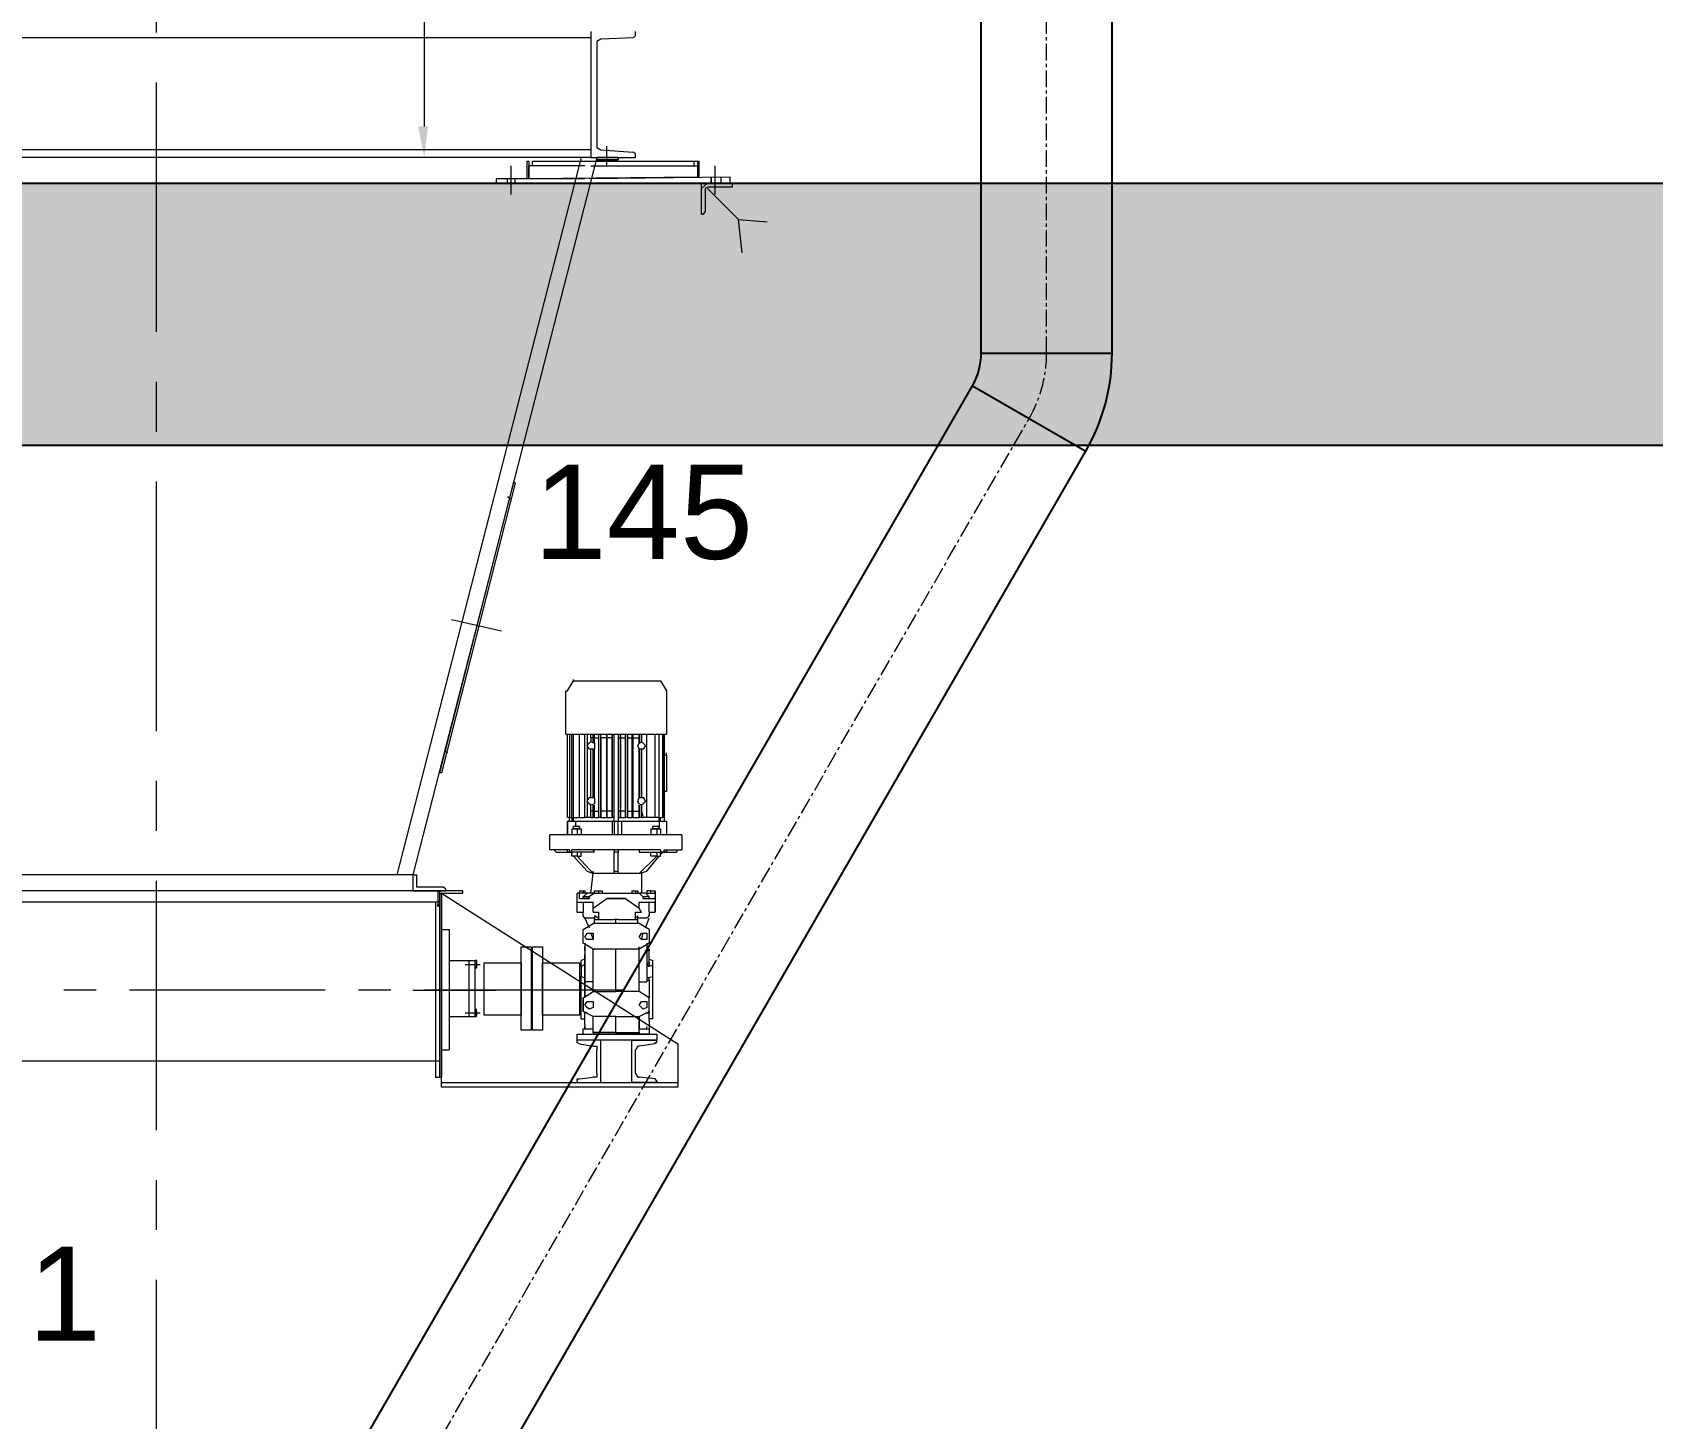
# Model space of a CAD drawing. Header units: millimetres. Extents: x 3220 to 226993, y 817 to 176024.
# Drawn here: x 76386 to 79481, y 85184 to 87830 of the extents above; entities that cross this region are included whole.
import ezdxf

# ---------------------------------------------------------------- set-up
doc = ezdxf.new("R2010")
doc.units = ezdxf.units.MM
doc.linetypes.add('AXES', pattern=[50.8, 31.75, -6.35, 6.35, -6.35])
doc.layers.add('Axe', color=1, linetype='AXES', lineweight=9)
doc.layers.add('Repère', color=76, linetype='Continuous')
doc.styles.get("Standard").update_dxf_attribs({"font": 'arial.ttf'})

# ---------------------------------------------------------------- blocks, each defined once
blk = doc.blocks.new('section 5-4')
h = blk.add_hatch()
h.set_pattern_fill('AR-CONC', color=256, scale=3)
h.set_pattern_definition([(50, (0, -2000), (546.554, -47.817), [57.15, -628.65]), (355, (0, -2000), (-105.73, 573.17), [45.72, -502.922]), (100.4514, (45.55, -2004), (440.824, 525.353), [48.57, -534.27]), (46.1842, (0, -1847.6), (813.237, -126.127), [85.725, -942.975]), (96.6356, (67.8, -1858.1), (712.212, 742.278), [72.855, -801.407]), (351.184, (0, -1847.6), (712.212, 742.28), [68.58, -754.38]), (21, (76.2, -1885.7), (454.843, -306.796), [57.15, -628.65]), (326, (76.2, -1885.7), (185.406, 552.564), [45.72, -502.92]), (71.4514, (114.1, -1911.27), (640.249, 245.768), [48.57, -534.27]), (37.5, (0, -2000), (9.2658, 253.6651), [0, -496.824, 0, -510.54, 0, -504.825]), (7.5, (0, -2000), (200.459, 300.5417), [0, -291.084, 0, -485.394, 0, -192.405]), (327.5, (-169.93, -2000), (406.7718, -17.1862), [0, -190.5, 0, -594.36, 0, -788.67]), (317.5, (-246.13, -2000), (444.3875, 76.2795), [0, -247.65, 0, -394.716, 0, -560.07])])
h.paths.add_polyline_path([(0, 5500), (-250, 5500), (-250, 1000), (0, 1000)])
h.paths.add_polyline_path([(250, 5500), (0, 5500), (0, 1000), (250, 1000)])
h.paths.add_polyline_path([(0, 6000), (-250, 6000), (-250, 5500), (0, 5500)])
h.paths.add_polyline_path([(3000, 6000), (0, 6000), (0, 5500), (250, 5500), (3000, 5500)])
h.paths.add_polyline_path([(6000, 6000), (3000, 6000), (3000, 5500), (6000, 5500)])
h.paths.add_polyline_path([(9000, 6000), (6000, 6000), (6000, 5500), (9000, 5500)])
h.paths.add_polyline_path([(12000, 6000), (9000, 6000), (9000, 5500), (12000, 5500)])
h.paths.add_polyline_path([(15000, 6000), (12000, 6000), (12000, 5500), (15000, 5500)])
h.paths.add_polyline_path([(15000, 6000), (15000, 5500), (15250, 5500), (17750, 5500), (15000, 5500)])
h.paths.add_polyline_path([(15000, 5500), (14750, 5500), (14750, 1000), (15000, 1000)])
h.paths.add_polyline_path([(15250, 5500), (15000, 5500), (15000, 1000), (15250, 1000)])
h.paths.add_polyline_path([(15250, 6000), (15000, 6000), (15000, 5500), (15250, 5500)])
for p, q in [((-250, 6000), (15250, 6000)), ((250, 5500), (14750, 5500))]:
    blk.add_line(p, q)
at = {"layer": 'Axe', "ltscale": 15}
blk.add_line((6000, -8000), (6000, 29046.2), dxfattribs=at)
blk = doc.blocks.new('ligne broyage 2')
at = {"true_color": 0x000001}
blk.add_hatch(color=1, dxfattribs=at).paths.add_polyline_path([(-1117.7, 7883.7), (-1098.9, 7883.7), (-1110.5, 7824.3)])
at = {"color": 1, "linetype": 'Continuous', "lineweight": 5, "true_color": 0x000001}
for points in [[(-1110.5, 10990.9), (-1110.5, 7883.7)], [(-1665.9, 7753.5), (-1665.9, 7808.4), (-1665.9, 7808.4)], [(-1276.8, 7753.5), (-1276.8, 7808.4), (-1276.8, 7808.4)], [(-1207.4, 7824.3), (-1077.2, 7824.3)], [(-1162.5, 6941.9), (-1258, 6920.2), (-1258, 6920.2)], [(-1492.4, 6234.6), (-1110.5, 6234.6)], [(-1088.8, 6234.6), (-1247.9, 6234.6), (-1247.9, 6234.6)], [(-1046.8, 6234.6), (-984.6, 6234.6)], [(-921, 6234.6), (-547.7, 6234.6)], [(-484.1, 6234.6), (-421.9, 6234.6)]]:
    blk.add_lwpolyline(points, dxfattribs=at)
at = {"color": 7, "linetype": 'Continuous', "lineweight": 15, "true_color": 0x000007}
for points in [[(-1428.7, 8064.5), (-1428.7, 7824.3), (-1514.1, 7824.3)], [(-1514.1, 8061.6), (-1514.1, 8064.5), (-1514.1, 8064.5)], [(-1509.7, 8052.9), (-1514.1, 8057.2), (-1514.1, 8061.6)], [(-1509.7, 8052.9), (-1447.5, 8050), (-1440.3, 8045.7), (-1440.3, 7850.4)], [(-1514.1, 7824.3), (-1514.1, 7831.6), (-1509.7, 7834.5)], [(-1447.5, 7838.8), (-1509.7, 7834.5), (-1509.7, 7834.5)], [(-1440.3, 7850.4), (-1440.3, 7843.1), (-1447.5, 7838.8)], [(-1625.4, 7817.1), (-1625.4, 7808.4)], [(-1317.3, 7808.4), (-1317.3, 7817.1)], [(-1421.5, 7775.2), (-1694.9, 7775.2), (-1694.9, 7786.7), (-1425.8, 7783.8)], [(-1677.5, 7775.2), (-1677.5, 7786.7), (-1677.5, 7786.7)], [(-1651.5, 7765), (-1710.8, 7705.7), (-1710.8, 7705.7)], [(-1718, 7642.1), (-1710.8, 7705.7), (-1765.8, 7701.4)], [(-1091.7, 6454.4), (-1088.8, 6454.4), (-1088.8, 6424.1), (-1151, 6424.1)], [(-1096, 6435.6), (-1096, 6454.4)], [(-1091.7, 6454.4), (-1096, 6454.4), (-1096, 6454.4)], [(-1143.7, 6419.7), (-1184.2, 6419.7), (-1184.2, 6424.1)], [(-1184.2, 6424.1), (-1136.5, 6424.1), (-1136.5, 6395.1)], [(-1148.1, 6431.3), (-1151, 6428.4), (-1151, 6424.1)], [(-1148.1, 6431.3), (-1098.9, 6431.3)], [(-1143.7, 6419.7), (-1139.4, 6416.8), (-1139.4, 6398)], [(-1143.7, 6419.7), (-1143.7, 6068.2)], [(-1139.4, 6424.1), (2160.3, 6424.1)], [(-1139.4, 6424.1), (-1139.4, 6068.2)], [(-1098.9, 6431.3), (-1096, 6431.3), (-1096, 6435.6)], [(-1139.4, 6402.4), (2160.3, 6402.4)], [(-1136.5, 6395.1), (-1139.4, 6395.1), (-1139.4, 6398)], [(-1136.5, 6395.1), (-1136.5, 6398), (-1136.5, 6398)], [(-1132.2, 6402.4), (-1132.2, 6068.2)], [(-1143.7, 6350.3), (-1158.2, 6350.3)], [(-1158.2, 6350.3), (-1158.2, 6120.3)], [(-1143.7, 6350.3), (-1143.7, 6120.3)], [(-1158.2, 6291), (-1207.4, 6291), (-1207.4, 6291)], [(-1207.4, 6291), (-1207.4, 6183.9)], [(-1195.8, 6291), (-1195.8, 6183.9)], [(-1158.2, 6183.9), (-1207.4, 6183.9), (-1207.4, 6183.9)], [(-1143.7, 6120.3), (-1158.2, 6120.3)], [(-1139.4, 6098.6), (311.5, 6098.6), (311.5, 6098.6)], [(-1132.2, 6068.2), (-1143.7, 6068.2)]]:
    blk.add_lwpolyline(points, dxfattribs=at)
at = {"color": 7, "linetype": 'Continuous', "lineweight": 5, "true_color": 0x000007}
for points in [[(-1428.7, 8052.9), (2448.1, 8052.9)], [(-1459.1, 7808.4), (-1459.1, 7846), (-1459.1, 7846)], [(-1459.1, 7808.4), (-1459.1, 7846), (-1459.1, 7846)], [(-1428.7, 7838.8), (2448.1, 7838.8)], [(-1428.7, 7808.4), (-1632.7, 7808.4), (-1632.7, 7786.7)], [(-1632.7, 7786.7), (-1310.1, 7783.8), (-1310.1, 7808.4)], [(-1317.3, 7817.1), (-1625.4, 7817.1), (-1625.4, 7817.1)], [(-1428.7, 7824.3), (2448.1, 7824.3)], [(-1417.1, 7808.4), (-1310.1, 7808.4)], [(-1409.9, 7824.3), (-1058.4, 6454.4), (-1058.4, 6454.4)], [(-1654.4, 7767.9), (-1699.2, 7767.9), (-1699.2, 7775.2), (-1639.9, 7775.2)], [(-1639.9, 7765), (-1651.5, 7775.2)], [(-1639.9, 7715.9), (-1639.9, 7775.2), (-1639.9, 7775.2)], [(-1417.1, 7783.8), (-1247.9, 7783.8), (-1247.9, 7775.2), (-1414.2, 7775.2)], [(-1284, 7775.2), (-1284, 7783.8)], [(-1269.6, 7775.2), (-1269.6, 7783.8)], [(-1654.4, 7767.9), (-1647.1, 7765), (-1647.1, 7720.2)], [(-1639.9, 7715.9), (-1644.2, 7715.9), (-1647.1, 7720.2)], [(-1284, 7202.3), (-1281.2, 7205.2)], [(-1284, 7202.3), (-1143.7, 6649.7)], [(-1281.2, 7205.2), (-1139.4, 6649.7)], [(-1276.8, 7171.9), (-1269.6, 7176.3)], [(-1561.8, 6824.8), (-1573.4, 6806)], [(-1573.4, 6806), (-1573.4, 6808.8)], [(-1558.9, 6824.8), (-1561.8, 6824.8)], [(-1395.4, 6824.8), (-1558.9, 6824.8)], [(-1395.4, 6824.8), (-1395.4, 6827.7)], [(-1383.9, 6806), (-1395.4, 6824.8)], [(-1573.4, 6806), (-1573.4, 6723.5)], [(-1381, 6806), (-1383.9, 6806)], [(-1381, 6723.5), (-1381, 6806)], [(-1381, 6723.5), (-1573.4, 6723.5)], [(-1569, 6723.5), (-1569, 6564.4), (-1566.1, 6564.4)], [(-1569, 6564.4), (-1569, 6723.5), (-1569, 6723.5)], [(-1558.9, 6564.4), (-1566.1, 6564.4), (-1566.1, 6723.5)], [(-1558.9, 6564.4), (-1551.7, 6564.4), (-1551.7, 6723.5)], [(-1558.9, 6564.4), (-1558.9, 6723.5), (-1558.9, 6723.5)], [(-1535.8, 6564.4), (-1535.8, 6723.5)], [(-1535.8, 6564.4), (-1535.8, 6723.5)], [(-1525.6, 6716.3), (-1525.6, 6723.5)], [(-1525.6, 6723.5), (-1525.6, 6716.3)], [(-1525.6, 6716.3), (-1525.6, 6709), (-1525.6, 6709)], [(-1525.6, 6709), (-1525.6, 6716.3)], [(-1521.3, 6706.1), (-1521.3, 6723.5)], [(-1521.3, 6709), (-1521.3, 6723.5)], [(-1521.3, 6723.5), (-1521.3, 6716.3)], [(-1509.7, 6575.9), (-1509.7, 6716.3), (-1521.3, 6716.3)], [(-1521.3, 6716.3), (-1521.3, 6706.1)], [(-1509.7, 6716.3), (-1509.7, 6723.5)], [(-1509.7, 6564.4), (-1509.7, 6723.5), (-1509.7, 6723.5)], [(-1509.7, 6564.4), (-1509.7, 6723.5)], [(-1506.8, 6723.5), (-1506.8, 6716.3)], [(-1499.6, 6575.9), (-1499.6, 6716.3), (-1506.8, 6716.3), (-1506.8, 6575.9)], [(-1499.6, 6716.3), (-1499.6, 6723.5)], [(-1499.6, 6564.4), (-1499.6, 6723.5), (-1499.6, 6723.5)], [(-1495.2, 6564.4), (-1495.2, 6723.5), (-1495.2, 6723.5)], [(-1495.2, 6723.5), (-1495.2, 6716.3)], [(-1485.1, 6575.9), (-1485.1, 6716.3), (-1495.2, 6716.3), (-1495.2, 6575.9)], [(-1485.1, 6723.5), (-1485.1, 6564.4), (-1485.1, 6564.4)], [(-1485.1, 6564.4), (-1485.1, 6723.5), (-1485.1, 6723.5)], [(-1485.1, 6716.3), (-1485.1, 6723.5)], [(-1485.1, 6723.5), (-1485.1, 6716.3)], [(-1480.8, 6716.3), (-1485.1, 6716.3)], [(-1485.1, 6716.3), (-1485.1, 6575.9), (-1485.1, 6575.9)], [(-1480.8, 6723.5), (-1480.8, 6557.1)], [(-1473.5, 6564.4), (-1473.5, 6723.5), (-1473.5, 6723.5)], [(-1473.5, 6557.1), (-1473.5, 6723.5)], [(-1473.5, 6716.3), (-1473.5, 6723.5)], [(-1473.5, 6716.3), (-1473.5, 6720.6)], [(-1473.5, 6575.9), (-1473.5, 6716.3)], [(-1469.2, 6564.4), (-1469.2, 6723.5), (-1469.2, 6723.5)], [(-1469.2, 6723.5), (-1469.2, 6716.3)], [(-1469.2, 6716.3), (-1459.1, 6716.3), (-1459.1, 6575.9)], [(-1469.2, 6716.3), (-1469.2, 6575.9)], [(-1459.1, 6723.5), (-1459.1, 6564.4), (-1459.1, 6564.4)], [(-1459.1, 6564.4), (-1459.1, 6723.5), (-1459.1, 6723.5)], [(-1459.1, 6723.5), (-1459.1, 6575.9), (-1459.1, 6575.9)], [(-1459.1, 6723.5), (-1459.1, 6716.3)], [(-1459.1, 6716.3), (-1447.5, 6716.3), (-1447.5, 6575.9)], [(-1447.5, 6564.4), (-1447.5, 6723.5), (-1447.5, 6723.5)], [(-1447.5, 6716.3), (-1447.5, 6723.5)], [(-1443.2, 6723.5), (-1443.2, 6564.4), (-1443.2, 6564.4)], [(-1443.2, 6723.5), (-1443.2, 6716.3), (-1443.2, 6716.3)], [(-1435.9, 6716.3), (-1443.2, 6716.3)], [(-1443.2, 6716.3), (-1443.2, 6575.9)], [(-1435.9, 6716.3), (-1435.9, 6723.5)], [(-1435.9, 6706.1), (-1435.9, 6716.3)], [(-1433, 6709), (-1433, 6723.5)], [(-1433, 6723.5), (-1433, 6716.3)], [(-1433, 6706.1), (-1433, 6723.5), (-1433, 6723.5)], [(-1433, 6716.3), (-1428.7, 6716.3), (-1428.7, 6709)], [(-1433, 6716.3), (-1433, 6709), (-1433, 6709)], [(-1428.7, 6716.3), (-1428.7, 6723.5)], [(-1421.5, 6723.5), (-1421.5, 6564.4), (-1417.1, 6564.4)], [(-1407, 6564.4), (-1417.1, 6564.4), (-1417.1, 6723.5)], [(-1407, 6564.4), (-1407, 6723.5)], [(-1388.2, 6723.5), (-1388.2, 6564.4), (-1407, 6564.4)], [(-1395.4, 6564.4), (-1395.4, 6723.5)], [(-1392.5, 6564.4), (-1392.5, 6723.5)], [(-1388.2, 6564.4), (-1383.9, 6564.4), (-1383.9, 6723.5)], [(-1573.4, 6683), (-1573.4, 6687.3)], [(-1521.3, 6602), (-1521.3, 6694.6)], [(-1521.3, 6694.6), (-1521.3, 6602)], [(-1521.3, 6602), (-1521.3, 6694.6), (-1521.3, 6694.6)], [(-1435.9, 6602), (-1435.9, 6694.6)], [(-1433, 6602), (-1433, 6694.6)], [(-1433, 6694.6), (-1433, 6602)], [(-1433, 6602), (-1433, 6694.6), (-1433, 6694.6)], [(-1428.7, 6602), (-1428.7, 6694.6)], [(-1155.3, 6687.3), (-1151, 6690.2)], [(-1573.4, 6683), (-1573.4, 6616.4), (-1573.4, 6616.4)], [(-1569, 6683), (-1573.4, 6683), (-1573.4, 6616.4)], [(-1143.7, 6649.7), (-1139.4, 6649.7)], [(-1573.4, 6616.4), (-1573.4, 6613.6), (-1573.4, 6613.6)], [(-1573.4, 6616.4), (-1573.4, 6613.6), (-1573.4, 6613.6)], [(-1573.4, 6613.6), (-1569, 6613.6), (-1569, 6613.6)], [(-1569, 6564.4), (-1569, 6557.1)], [(-1561.8, 6557.1), (-1561.8, 6564.4)], [(-1558.9, 6564.4), (-1558.9, 6557.1)], [(-1558.9, 6557.1), (-1558.9, 6561.5)], [(-1551.7, 6564.4), (-1535.8, 6564.4)], [(-1535.8, 6564.4), (-1535.8, 6568.7)], [(-1535.8, 6564.4), (-1528.5, 6564.4)], [(-1525.6, 6575.9), (-1528.5, 6564.4), (-1528.5, 6564.4)], [(-1525.6, 6564.4), (-1528.5, 6564.4)], [(-1525.6, 6564.4), (-1521.3, 6564.4), (-1521.3, 6587.5)], [(-1525.6, 6564.4), (-1525.6, 6575.9), (-1525.6, 6575.9)], [(-1521.3, 6587.5), (-1521.3, 6575.9)], [(-1521.3, 6564.4), (-1521.3, 6587.5), (-1521.3, 6587.5)], [(-1509.7, 6575.9), (-1521.3, 6575.9), (-1521.3, 6564.4)], [(-1521.3, 6564.4), (-1521.3, 6568.7)], [(-1509.7, 6564.4), (-1521.3, 6564.4)], [(-1509.7, 6564.4), (-1509.7, 6575.9)], [(-1509.7, 6564.4), (-1509.7, 6568.7), (-1509.7, 6568.7)], [(-1509.7, 6564.4), (-1506.8, 6564.4), (-1506.8, 6564.4)], [(-1499.6, 6564.4), (-1499.6, 6575.9), (-1506.8, 6575.9)], [(-1506.8, 6575.9), (-1506.8, 6564.4)], [(-1499.6, 6564.4), (-1506.8, 6564.4)], [(-1499.6, 6564.4), (-1495.2, 6564.4), (-1495.2, 6564.4)], [(-1495.2, 6575.9), (-1485.1, 6575.9), (-1485.1, 6564.4)], [(-1495.2, 6575.9), (-1495.2, 6564.4)], [(-1480.8, 6564.4), (-1495.2, 6564.4), (-1495.2, 6564.4)], [(-1480.8, 6575.9), (-1485.1, 6575.9)], [(-1485.1, 6575.9), (-1485.1, 6564.4)], [(-1485.1, 6564.4), (-1485.1, 6568.7), (-1485.1, 6568.7)], [(-1473.5, 6575.9), (-1473.5, 6580.3)], [(-1473.5, 6564.4), (-1473.5, 6575.9)], [(-1473.5, 6564.4), (-1473.5, 6568.7), (-1473.5, 6568.7)], [(-1473.5, 6564.4), (-1469.2, 6564.4), (-1469.2, 6564.4)], [(-1469.2, 6575.9), (-1459.1, 6575.9), (-1459.1, 6564.4)], [(-1469.2, 6575.9), (-1469.2, 6564.4)], [(-1447.5, 6564.4), (-1469.2, 6564.4), (-1469.2, 6564.4)], [(-1459.1, 6575.9), (-1447.5, 6575.9), (-1447.5, 6564.4)], [(-1459.1, 6575.9), (-1459.1, 6564.4)], [(-1447.5, 6564.4), (-1443.2, 6564.4)], [(-1435.9, 6575.9), (-1443.2, 6575.9)], [(-1443.2, 6575.9), (-1443.2, 6564.4)], [(-1435.9, 6564.4), (-1443.2, 6564.4)], [(-1435.9, 6575.9), (-1435.9, 6587.5)], [(-1435.9, 6564.4), (-1433, 6564.4), (-1433, 6587.5)], [(-1435.9, 6564.4), (-1435.9, 6575.9)], [(-1433, 6575.9), (-1428.7, 6575.9), (-1428.7, 6587.5)], [(-1433, 6564.4), (-1433, 6587.5), (-1433, 6587.5)], [(-1433, 6564.4), (-1433, 6587.5), (-1433, 6587.5)], [(-1433, 6564.4), (-1433, 6568.7)], [(-1428.7, 6564.4), (-1433, 6564.4)], [(-1428.7, 6564.4), (-1428.7, 6575.9)], [(-1428.7, 6564.4), (-1421.5, 6564.4)], [(-1395.4, 6557.1), (-1395.4, 6564.4)], [(-1395.4, 6557.1), (-1395.4, 6561.5)], [(-1392.5, 6564.4), (-1392.5, 6557.1)], [(-1388.2, 6557.1), (-1388.2, 6564.4)], [(-1602.3, 6531.1), (-1602.3, 6502.2)], [(-1602.3, 6531.1), (-1350.6, 6531.1)], [(-1558.9, 6557.1), (-1573.4, 6557.1)], [(-1573.4, 6557.1), (-1573.4, 6531.1), (-1573.4, 6531.1)], [(-1573.4, 6557.1), (-1573.4, 6531.1)], [(-1554.6, 6542.7), (-1561.8, 6542.7), (-1561.8, 6531.1)], [(-1480.8, 6557.1), (-1558.9, 6557.1)], [(-1558.9, 6557.1), (-1558.9, 6547)], [(-1558.9, 6547), (-1547.3, 6547)], [(-1558.9, 6547), (-1558.9, 6542.7)], [(-1558.9, 6542.7), (-1558.9, 6547)], [(-1558.9, 6542.7), (-1547.3, 6542.7)], [(-1543, 6542.7), (-1554.6, 6542.7), (-1554.6, 6531.1)], [(-1547.3, 6542.7), (-1547.3, 6547)], [(-1547.3, 6542.7), (-1547.3, 6547)], [(-1543, 6542.7), (-1543, 6531.1)], [(-1488, 6531.1), (-1488, 6557.1)], [(-1480.8, 6531.1), (-1480.8, 6557.1), (-1488, 6557.1)], [(-1473.5, 6557.1), (-1480.8, 6557.1), (-1480.8, 6557.1)], [(-1395.4, 6557.1), (-1473.5, 6557.1)], [(-1469.2, 6557.1), (-1473.5, 6557.1), (-1473.5, 6531.1)], [(-1469.2, 6557.1), (-1469.2, 6531.1)], [(-1392.5, 6542.7), (-1409.9, 6542.7), (-1409.9, 6542.7)], [(-1409.9, 6542.7), (-1409.9, 6531.1)], [(-1407, 6547), (-1395.4, 6547)], [(-1407, 6547), (-1407, 6542.7)], [(-1407, 6542.7), (-1407, 6547)], [(-1407, 6542.7), (-1395.4, 6542.7)], [(-1402.7, 6542.7), (-1402.7, 6531.1)], [(-1399.8, 6547), (-1399.8, 6557.1)], [(-1383.9, 6557.1), (-1399.8, 6557.1), (-1399.8, 6557.1)], [(-1395.4, 6542.7), (-1395.4, 6547)], [(-1395.4, 6542.7), (-1395.4, 6547)], [(-1392.5, 6542.7), (-1392.5, 6531.1)], [(-1388.2, 6502.2), (-1350.6, 6502.2), (-1350.6, 6531.1)], [(-1383.9, 6557.1), (-1383.9, 6531.1)], [(-1383.9, 6531.1), (-1383.9, 6557.1)], [(-1569, 6502.2), (-1602.3, 6502.2)], [(-1592.2, 6497.8), (-1595.1, 6502.2)], [(-1573.4, 6502.2), (-1573.4, 6497.8)], [(-1569, 6497.8), (-1569, 6502.2), (-1569, 6502.2)], [(-1561.8, 6502.2), (-1392.5, 6502.2)], [(-1561.8, 6502.2), (-1561.8, 6497.8)], [(-1521.3, 6502.2), (-1521.3, 6497.8)], [(-1480.8, 6502.2), (-1480.8, 6497.8)], [(-1473.5, 6502.2), (-1473.5, 6497.8)], [(-1435.9, 6497.8), (-1433, 6502.2)], [(-1392.5, 6497.8), (-1392.5, 6502.2)], [(-1388.2, 6502.2), (-1388.2, 6497.8)], [(-1383.9, 6497.8), (-1383.9, 6502.2)], [(-1357.8, 6502.2), (-1362.2, 6497.8)], [(-1566.1, 6497.8), (-1592.2, 6497.8)], [(-1573.4, 6497.8), (-1569, 6497.8)], [(-1569, 6497.8), (-1561.8, 6497.8)], [(-1561.8, 6494.9), (-1566.1, 6497.8)], [(-1521.3, 6497.8), (-1561.8, 6497.8), (-1561.8, 6497.8)], [(-1561.8, 6490.6), (-1561.8, 6497.8)], [(-1554.6, 6490.6), (-1561.8, 6490.6)], [(-1535.8, 6461.7), (-1558.9, 6490.6)], [(-1554.6, 6497.8), (-1554.6, 6490.6), (-1543, 6490.6)], [(-1554.6, 6490.6), (-1521.3, 6457.3)], [(-1543, 6490.6), (-1543, 6497.8)], [(-1480.8, 6461.7), (-1480.8, 6497.8), (-1473.5, 6497.8)], [(-1473.5, 6457.3), (-1473.5, 6497.8), (-1473.5, 6497.8)], [(-1435.9, 6497.8), (-1392.5, 6497.8), (-1392.5, 6497.8)], [(-1433, 6457.3), (-1402.7, 6490.6)], [(-1395.4, 6490.6), (-1421.5, 6461.7)], [(-1409.9, 6490.6), (-1409.9, 6497.8)], [(-1402.7, 6490.6), (-1409.9, 6490.6)], [(-1402.7, 6497.8), (-1402.7, 6490.6), (-1392.5, 6490.6)], [(-1392.5, 6497.8), (-1388.2, 6497.8)], [(-1392.5, 6497.8), (-1392.5, 6494.9)], [(-1362.2, 6497.8), (-1392.5, 6497.8)], [(-1392.5, 6490.6), (-1392.5, 6497.8)], [(-1388.2, 6497.8), (-1383.9, 6497.8)], [(-1521.3, 6457.3), (-1535.8, 6461.7)], [(-1525.6, 6457.3), (-1525.6, 6419.7)], [(-1521.3, 6457.3), (-1480.8, 6457.3), (-1480.8, 6457.3)], [(-1480.8, 6461.7), (-1480.8, 6457.3)], [(-1473.5, 6461.7), (-1480.8, 6461.7)], [(-1480.8, 6457.3), (-1433, 6457.3), (-1433, 6457.3)], [(-1421.5, 6461.7), (-1433, 6457.3)], [(-1433, 6457.3), (-1433, 6461.7)], [(-1428.7, 6419.7), (-1433, 6457.3)], [(-1088.8, 6454.4), (992.9, 6454.4)], [(-1551.7, 6419.7), (-1551.7, 6424.1)], [(-1543, 6424.1), (-1551.7, 6424.1), (-1551.7, 6419.7)], [(-1532.9, 6419.7), (-1551.7, 6419.7), (-1551.7, 6409.6)], [(-1551.7, 6419.7), (-1551.7, 6383.6)], [(-1551.7, 6409.6), (-1551.7, 6412.5)], [(-1551.7, 6409.6), (-1551.7, 6412.5), (-1551.7, 6412.5)], [(-1551.7, 6409.6), (-1551.7, 6412.5), (-1551.7, 6412.5)], [(-1551.7, 6409.6), (-1551.7, 6412.5)], [(-1540.1, 6409.6), (-1551.7, 6409.6)], [(-1528.5, 6409.6), (-1551.7, 6409.6), (-1551.7, 6409.6)], [(-1543, 6419.7), (-1543, 6424.1), (-1535.8, 6424.1)], [(-1540.1, 6409.6), (-1540.1, 6412.5), (-1532.9, 6419.7)], [(-1540.1, 6409.6), (-1540.1, 6412.5)], [(-1540.1, 6412.5), (-1528.5, 6412.5)], [(-1528.5, 6409.6), (-1540.1, 6409.6)], [(-1535.8, 6424.1), (-1535.8, 6419.7)], [(-1532.9, 6419.7), (-1521.3, 6419.7)], [(-1528.5, 6412.5), (-1521.3, 6419.7)], [(-1528.5, 6409.6), (-1528.5, 6412.5)], [(-1435.9, 6419.7), (-1521.3, 6419.7)], [(-1495.2, 6409.6), (-1521.3, 6390.8)], [(-1514.1, 6424.1), (-1518.4, 6424.1), (-1518.4, 6419.7)], [(-1506.8, 6424.1), (-1514.1, 6424.1), (-1514.1, 6419.7)], [(-1506.8, 6424.1), (-1506.8, 6419.7)], [(-1433, 6390.8), (-1459.1, 6409.6)], [(-1443.2, 6424.1), (-1450.4, 6424.1), (-1450.4, 6419.7)], [(-1443.2, 6424.1), (-1443.2, 6419.7), (-1443.2, 6419.7)], [(-1435.9, 6419.7), (-1435.9, 6424.1), (-1443.2, 6424.1)], [(-1435.9, 6419.7), (-1425.8, 6412.5)], [(-1435.9, 6419.7), (-1421.5, 6419.7)], [(-1425.8, 6412.5), (-1414.2, 6412.5), (-1421.5, 6419.7)], [(-1425.8, 6412.5), (-1425.8, 6409.6), (-1425.8, 6409.6)], [(-1425.8, 6409.6), (-1414.2, 6409.6), (-1414.2, 6409.6)], [(-1407, 6409.6), (-1425.8, 6409.6), (-1425.8, 6409.6)], [(-1421.5, 6419.7), (-1407, 6419.7)], [(-1414.2, 6424.1), (-1417.1, 6424.1), (-1417.1, 6419.7)], [(-1407, 6424.1), (-1414.2, 6424.1), (-1414.2, 6419.7)], [(-1414.2, 6409.6), (-1414.2, 6412.5)], [(-1407, 6409.6), (-1414.2, 6409.6)], [(-1407, 6424.1), (-1407, 6419.7)], [(-1407, 6409.6), (-1407, 6419.7)], [(-1407, 6419.7), (-1402.7, 6419.7)], [(-1407, 6409.6), (-1407, 6412.5), (-1407, 6412.5)], [(-1402.7, 6383.6), (-1402.7, 6419.7)], [(-1521.3, 6402.4), (-1551.7, 6402.4), (-1551.7, 6402.4)], [(-1551.7, 6383.6), (-1551.7, 6402.4)], [(-1540.1, 6383.6), (-1551.7, 6383.6), (-1551.7, 6383.6)], [(-1540.1, 6383.6), (-1540.1, 6402.4)], [(-1540.1, 6383.6), (-1540.1, 6379.2)], [(-1540.1, 6379.2), (-1540.1, 6376.3), (-1535.8, 6372)], [(-1540.1, 6376.3), (-1540.1, 6379.2), (-1540.1, 6379.2)], [(-1525.6, 6383.6), (-1521.3, 6390.8), (-1521.3, 6390.8)], [(-1514.1, 6383.6), (-1525.6, 6383.6)], [(-1521.3, 6390.8), (-1521.3, 6402.4)], [(-1518.4, 6376.3), (-1514.1, 6372)], [(-1518.4, 6361.9), (-1518.4, 6376.3), (-1518.4, 6376.3)], [(-1514.1, 6369.1), (-1514.1, 6383.6)], [(-1433, 6383.6), (-1443.2, 6383.6)], [(-1443.2, 6383.6), (-1443.2, 6369.1)], [(-1443.2, 6372), (-1435.9, 6376.3)], [(-1435.9, 6376.3), (-1435.9, 6369.1)], [(-1402.7, 6402.4), (-1433, 6402.4)], [(-1433, 6390.8), (-1433, 6402.4)], [(-1433, 6383.6), (-1433, 6390.8)], [(-1417.1, 6372), (-1414.2, 6376.3), (-1414.2, 6379.2)], [(-1414.2, 6402.4), (-1414.2, 6383.6)], [(-1402.7, 6383.6), (-1414.2, 6383.6)], [(-1414.2, 6379.2), (-1414.2, 6383.6)], [(-1414.2, 6376.3), (-1414.2, 6379.2), (-1414.2, 6379.2)], [(-1402.7, 6383.6), (-1402.7, 6402.4)], [(-1402.7, 6383.6), (-1402.7, 6386.4)], [(-1532.9, 6353.2), (-1540.1, 6372)], [(-1540.1, 6350.3), (-1521.3, 6361.9)], [(-1540.1, 6350.3), (-1540.1, 6324.2), (-1521.3, 6312.7)], [(-1535.8, 6372), (-1518.4, 6372)], [(-1521.3, 6361.9), (-1433, 6361.9), (-1433, 6361.9)], [(-1480.8, 6369.1), (-1518.4, 6369.1)], [(-1480.8, 6369.1), (-1473.5, 6369.1), (-1473.5, 6369.1)], [(-1476.4, 6361.9), (-1476.4, 6369.1), (-1476.4, 6369.1)], [(-1435.9, 6361.9), (-1435.9, 6369.1), (-1473.5, 6369.1)], [(-1435.9, 6372), (-1417.1, 6372)], [(-1433, 6312.7), (-1414.2, 6324.2), (-1414.2, 6350.3), (-1433, 6361.9)], [(-1417.1, 6372), (-1425.8, 6353.2)], [(-1535.8, 6324.2), (-1535.8, 6250.5)], [(-1525.6, 6331.5), (-1528.5, 6343)], [(-1521.3, 6312.7), (-1521.3, 6317)], [(-1428.7, 6343), (-1433, 6331.5)], [(-1417.1, 6324.2), (-1417.1, 6250.5), (-1417.1, 6250.5)], [(-1417.1, 6312.7), (-1417.1, 6317)], [(-1540.1, 6293.9), (-1547.3, 6291)], [(-1547.3, 6279.4), (-1547.3, 6291)], [(-1535.8, 6257.7), (-1547.3, 6260.6), (-1547.3, 6279.4), (-1535.8, 6283.7)], [(-1535.8, 6312.7), (-1540.1, 6312.7), (-1540.1, 6309.8)], [(-1540.1, 6286.6), (-1540.1, 6309.8), (-1535.8, 6309.8)], [(-1535.8, 6286.6), (-1540.1, 6286.6), (-1540.1, 6279.4)], [(-1535.8, 6283.7), (-1540.1, 6279.4)], [(-1535.8, 6283.7), (-1535.8, 6257.7)], [(-1521.3, 6312.7), (-1433, 6312.7), (-1433, 6312.7)], [(-1521.3, 6231.7), (-1521.3, 6312.7), (-1521.3, 6312.7)], [(-1476.4, 6231.7), (-1476.4, 6312.7)], [(-1433, 6231.7), (-1433, 6312.7), (-1435.9, 6312.7)], [(-1417.1, 6309.8), (-1417.1, 6312.7), (-1417.1, 6312.7)], [(-1417.1, 6309.8), (-1417.1, 6312.7)], [(-1417.1, 6312.7), (-1417.1, 6302.5), (-1417.1, 6302.5)], [(-1417.1, 6309.8), (-1417.1, 6279.4), (-1417.1, 6279.4)], [(-1417.1, 6253.4), (-1417.1, 6302.5)], [(-1417.1, 6293.9), (-1409.9, 6291)], [(-1417.1, 6286.6), (-1417.1, 6291)], [(-1417.1, 6286.6), (-1417.1, 6291), (-1417.1, 6291)], [(-1417.1, 6283.7), (-1417.1, 6286.6), (-1417.1, 6286.6)], [(-1417.1, 6283.7), (-1417.1, 6257.7), (-1417.1, 6257.7)], [(-1417.1, 6283.7), (-1417.1, 6279.4)], [(-1417.1, 6283.7), (-1409.9, 6279.4), (-1409.9, 6260.6), (-1417.1, 6257.7)], [(-1417.1, 6283.7), (-1417.1, 6279.4)], [(-1417.1, 6279.4), (-1417.1, 6283.7)], [(-1409.9, 6279.4), (-1409.9, 6291)], [(-1188.6, 6283.7), (-1217.5, 6283.7)], [(-1210.3, 6291), (-1207.4, 6291), (-1207.4, 6276.5)], [(-1210.3, 6291), (-1210.3, 6276.5), (-1210.3, 6276.5)], [(-1210.3, 6291), (-1210.3, 6286.6), (-1210.3, 6286.6)], [(-1207.4, 6286.6), (-1210.3, 6286.6)], [(-1210.3, 6286.6), (-1210.3, 6279.4), (-1210.3, 6279.4)], [(-1547.3, 6264.9), (-1547.3, 6269.3)], [(-1547.3, 6210), (-1547.3, 6264.9)], [(-1547.3, 6179.6), (-1547.3, 6260.6)], [(-1540.1, 6257.7), (-1535.8, 6257.7)], [(-1540.1, 6253.4), (-1540.1, 6257.7)], [(-1535.8, 6253.4), (-1540.1, 6253.4), (-1540.1, 6220.1)], [(-1417.1, 6257.7), (-1417.1, 6260.6)], [(-1417.1, 6257.7), (-1417.1, 6260.6)], [(-1417.1, 6253.4), (-1417.1, 6257.7), (-1417.1, 6257.7)], [(-1417.1, 6253.4), (-1417.1, 6257.7)], [(-1417.1, 6253.4), (-1417.1, 6257.7)], [(-1417.1, 6220.1), (-1417.1, 6253.4), (-1417.1, 6253.4)], [(-1417.1, 6253.4), (-1417.1, 6220.1)], [(-1409.9, 6264.9), (-1407, 6264.9), (-1407, 6210)], [(-1409.9, 6179.6), (-1409.9, 6260.6)], [(-1207.4, 6279.4), (-1210.3, 6279.4)], [(-1210.3, 6276.5), (-1207.4, 6276.5)], [(-1540.1, 6220.1), (-1521.3, 6231.7), (-1476.4, 6231.7)], [(-1521.3, 6250.5), (-1535.8, 6250.5)], [(-1414.2, 6220.1), (-1433, 6231.7), (-1476.4, 6231.7)], [(-1433, 6250.5), (-1417.1, 6250.5)], [(-1547.3, 6210), (-1547.3, 6212.9)], [(-1521.3, 6183.9), (-1540.1, 6194), (-1540.1, 6220.1)], [(-1540.1, 6194), (-1540.1, 6191.2)], [(-1532.9, 6191.2), (-1540.1, 6191.2)], [(-1540.1, 6176.7), (-1540.1, 6191.2)], [(-1476.4, 6183.9), (-1433, 6183.9), (-1414.2, 6194)], [(-1421.5, 6191.2), (-1417.1, 6191.2), (-1417.1, 6194)], [(-1421.5, 6191.2), (-1417.1, 6191.2)], [(-1417.1, 6194), (-1417.1, 6191.2)], [(-1417.1, 6168), (-1417.1, 6191.2)], [(-1414.2, 6194), (-1414.2, 6220.1)], [(-1414.2, 6220.1), (-1414.2, 6194)], [(-1407, 6210), (-1409.9, 6210)], [(-1188.6, 6191.2), (-1217.5, 6191.2)], [(-1210.3, 6186.8), (-1210.3, 6198.4), (-1210.3, 6198.4)], [(-1207.4, 6198.4), (-1207.4, 6183.9), (-1210.3, 6183.9)], [(-1210.3, 6198.4), (-1207.4, 6198.4)], [(-1210.3, 6194), (-1210.3, 6183.9), (-1210.3, 6183.9)], [(-1207.4, 6194), (-1210.3, 6194)], [(-1547.3, 6179.6), (-1540.1, 6179.6)], [(-1540.1, 6176.7), (-1540.1, 6160.8)], [(-1540.1, 6160.8), (-1540.1, 6150.7)], [(-1521.3, 6160.8), (-1540.1, 6160.8)], [(-1521.3, 6160.8), (-1540.1, 6160.8), (-1540.1, 6160.8)], [(-1535.8, 6160.8), (-1535.8, 6165.1)], [(-1476.4, 6183.9), (-1521.3, 6183.9), (-1521.3, 6183.9)], [(-1521.3, 6153.5), (-1521.3, 6183.9), (-1521.3, 6160.8)], [(-1476.4, 6153.5), (-1476.4, 6183.9)], [(-1433, 6153.5), (-1433, 6183.9)], [(-1433, 6160.8), (-1433, 6183.9)], [(-1414.2, 6150.7), (-1414.2, 6160.8), (-1433, 6160.8)], [(-1417.1, 6160.8), (-1433, 6160.8), (-1433, 6160.8)], [(-1409.9, 6179.6), (-1417.1, 6179.6)], [(-1417.1, 6168), (-1417.1, 6160.8)], [(-1417.1, 6160.8), (-1417.1, 6165.1)], [(-1210.3, 6186.8), (-1210.3, 6183.9), (-1210.3, 6183.9)], [(-1207.4, 6186.8), (-1210.3, 6186.8)], [(-1554.6, 6058.1), (-1506.8, 6058.1), (-1506.8, 6139.1)], [(-1551.7, 6131.8), (-1551.7, 6134.7), (-1554.6, 6134.7), (-1554.6, 6139.1)], [(-1506.8, 6139.1), (-1554.6, 6139.1), (-1554.6, 6139.1)], [(-1551.7, 6131.8), (-1521.3, 6127.5), (-1518.4, 6127.5), (-1514.1, 6120.3)], [(-1540.1, 6150.7), (-1433, 6150.7), (-1433, 6150.7)], [(-1521.3, 6153.5), (-1521.3, 6150.7)], [(-1476.4, 6153.5), (-1521.3, 6153.5)], [(-1476.4, 6153.5), (-1433, 6153.5), (-1433, 6150.7)], [(-1476.4, 6153.5), (-1476.4, 6150.7), (-1476.4, 6150.7)], [(-1402.7, 6058.1), (-1447.5, 6058.1), (-1447.5, 6139.1)], [(-1447.5, 6139.1), (-1402.7, 6139.1), (-1402.7, 6139.1)], [(-1407, 6131.8), (-1433, 6127.5), (-1440.3, 6127.5), (-1440.3, 6120.3)], [(-1414.2, 6150.7), (-1433, 6150.7)], [(-1407, 6131.8), (-1402.7, 6134.7), (-1402.7, 6139.1)], [(-1514.1, 6075.4), (-1514.1, 6120.3), (-1514.1, 6120.3)], [(-1440.3, 6075.4), (-1440.3, 6120.3), (-1440.3, 6120.3)], [(-1551.7, 6065.3), (-1521.3, 6068.2)], [(-1514.1, 6075.4), (-1518.4, 6068.2), (-1521.3, 6068.2)], [(-1440.3, 6075.4), (-1440.3, 6068.2), (-1433, 6068.2)], [(-1407, 6065.3), (-1433, 6068.2)], [(-1554.6, 6061), (-1551.7, 6065.3), (-1551.7, 6065.3)], [(-1554.6, 6061), (-1554.6, 6058.1)], [(-1402.7, 6061), (-1402.7, 6065.3), (-1407, 6065.3)], [(-1402.7, 6061), (-1402.7, 6058.1)]]:
    blk.add_lwpolyline(points, dxfattribs=at)
at = {"color": 5, "linetype": 'Continuous', "lineweight": 5, "true_color": 0x000005}
for points in [[(-1625.4, 7817.1), (-1635.6, 7817.1), (-1635.6, 7817.1)], [(-1632.7, 7817.1), (-1632.7, 7786.7), (-1635.6, 7786.7), (-1635.6, 7817.1)]]:
    blk.add_lwpolyline(points, dxfattribs=at)
at = {"color": 7, "linetype": 'Continuous', "lineweight": 5, "true_color": 0x000007}
for points in [[(-1440.3, 7824.3), (-1480.8, 7824.3), (-1480.8, 7820), (-1440.3, 7820), (-1440.3, 7824.3), (-1440.3, 7820), (-1480.8, 7820), (-1480.8, 7824.3)], [(-1307.2, 7783.8), (-1307.2, 7817.1), (-1310.1, 7817.1), (-1310.1, 7783.8)], [(-1525.6, 6709), (-1528.5, 6706.1), (-1532.9, 6701.8), (-1528.5, 6694.6), (-1521.3, 6694.6), (-1518.4, 6701.8), (-1521.3, 6706.1)], [(-1525.6, 6694.6), (-1525.6, 6602)], [(-1428.7, 6709), (-1435.9, 6706.1), (-1435.9, 6694.6), (-1425.8, 6694.6), (-1421.5, 6701.8), (-1425.8, 6706.1)], [(-1525.6, 6602), (-1528.5, 6602), (-1532.9, 6594.8), (-1528.5, 6590.4), (-1525.6, 6587.5), (-1521.3, 6590.4), (-1518.4, 6594.8), (-1521.3, 6602)], [(-1428.7, 6602), (-1435.9, 6602), (-1435.9, 6590.4), (-1428.7, 6587.5), (-1425.8, 6590.4), (-1421.5, 6594.8), (-1425.8, 6602)], [(-1525.6, 6575.9), (-1525.6, 6587.5)], [(-1459.1, 6409.6), (-1495.2, 6409.6)], [(-1528.5, 6343), (-1535.8, 6343), (-1535.8, 6331.5), (-1525.6, 6331.5), (-1521.3, 6335.8), (-1525.6, 6343)], [(-1425.8, 6343), (-1433, 6343), (-1433, 6331.5), (-1421.5, 6331.5), (-1417.1, 6335.8), (-1421.5, 6343)], [(-1317.3, 6157.9), (-1317.3, 6317), (-1336.1, 6317), (-1336.1, 6157.9)], [(-1295.6, 6157.9), (-1295.6, 6317), (-1314.4, 6317), (-1314.4, 6157.9)], [(-1336.1, 6186.8), (-1336.1, 6286.6), (-1407, 6286.6), (-1407, 6186.8)], [(-1224.7, 6186.8), (-1224.7, 6286.6), (-1295.6, 6286.6), (-1295.6, 6186.8)], [(-1528.5, 6212.9), (-1535.8, 6212.9), (-1535.8, 6201.3), (-1528.5, 6198.4), (-1525.6, 6201.3), (-1521.3, 6205.6), (-1525.6, 6212.9)], [(-1425.8, 6212.9), (-1433, 6212.9), (-1433, 6201.3), (-1425.8, 6198.4), (-1421.5, 6201.3), (-1417.1, 6205.6), (-1421.5, 6212.9)]]:
    blk.add_lwpolyline(points, close=True, dxfattribs=at)
at = {"color": 7, "linetype": 'Continuous', "lineweight": 20, "true_color": 0x000007}
blk.add_lwpolyline([(-1440.3, 7824.3), (-1088.8, 6454.4), (-1088.8, 6454.4)], dxfattribs=at)
at = {"color": 7, "linetype": 'Continuous', "lineweight": 15, "true_color": 0x000007}
for points in [[(-1658.7, 7775.2), (-1658.7, 7786.7)], [(-1143.7, 6419.7), (-1595.1, 6131.8), (-1595.1, 6049.4), (-1143.7, 6049.4)], [(-1402.7, 6139.1), (-1402.7, 6150.7), (-1554.6, 6150.7), (-1554.6, 6139.1)], [(-1143.7, 6049.4), (-1143.7, 6058.1), (-1595.1, 6058.1), (-1595.1, 6049.4)]]:
    blk.add_lwpolyline(points, close=True, dxfattribs=at)

msp = doc.modelspace()

# ---------------------------------------------------------------- linework, layer by layer
at = {"color": 4}
for p, q in [((78198, 87218), (78448, 87218)), ((78181.3, 87155.5), (78397.8, 87030.5))]:
    msp.add_line(p, q, dxfattribs=at)
at = {"color": 4, "elevation": 0}
for points in [[(76389.5, 84052), (78181.3, 87155.5, 0.131652), (78198, 87218), (78198, 96439.9)], [(76678.1, 84052), (78397.8, 87030.5, 0.131652), (78448, 87218), (78448, 96439.9)]]:
    msp.add_lwpolyline(points, format="xyb", dxfattribs=at)
at = {"layer": 'Axe', "elevation": 0}
msp.add_lwpolyline([(76533.8, 84052), (78289.5, 87093, 0.131652), (78323, 87218), (78323, 96788.9)], format="xyb", dxfattribs=at)

# ---------------------------------------------------------------- block references
msp.add_blockref('section 5-4', (70623, 81542.4))
at = {"xscale": -1}
msp.add_blockref('ligne broyage 2', (76023.7, 79767.2), dxfattribs=at)

# ---------------------------------------------------------------- texts
at = {"layer": 'Repère', "char_height": 180, "attachment_point": 1}
for s, width, insert in [('145', 7197.386, (77342.9, 87005.1)), ('146.1', 944.191, (75887.7, 85512.2))]:
    msp.add_mtext_dynamic_manual_height_columns(s, width=width, gutter_width=12.5, heights=[0], dxfattribs=dict(at, insert=insert))

doc.saveas('drawing.dxf')
